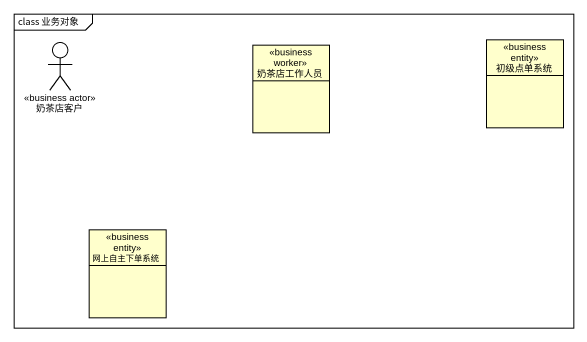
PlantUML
@startuml
mainframe class 业务对象
allowmixing
hide circle
hide empty members
actor 奶茶店客户 <<business actor>>
class 奶茶店工作人员 <<business worker>>
class 初级点单系统 <<business entity>>
class 网上自主下单系统 <<business entity>>
@enduml
